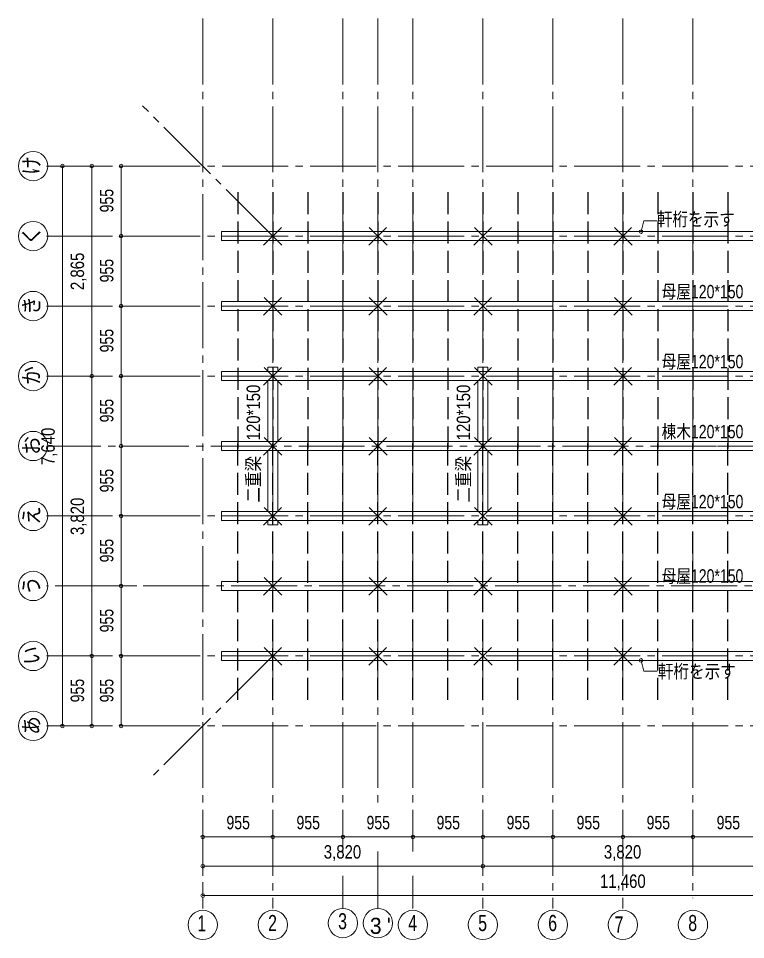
# Model space of a CAD drawing. Units: millimetres at full size, sheet at 1:100. Extents: x -20320 to -574, y -13906 to 13689.
# Drawn here: x -20320 to -10403, y -13730 to -1161 of the extents above; entities that cross this region are included whole.
import ezdxf
from ezdxf.enums import TextEntityAlignment as Align

# ---------------------------------------------------------------- set-up
doc = ezdxf.new("R2010")
doc.units = ezdxf.units.MM
doc.header["$LTSCALE"] = 100
doc.header["$PDMODE"] = 32
doc.header["$PDSIZE"] = 50
doc.linetypes.add('CHAIN2', pattern=[12, 9, -1, 1, -1])
doc.linetypes.add('DASHED3', pattern=[4, 3, -1])
for name, color, linetype, lineweight in [('1-0_通り心', 253, 'CHAIN2', 9), ('1-3_仕上げ', 3, 'DASHED3', 25), ('1-4_見え掛り', 5, 'Continuous', 15), ('1-B_予備', 3, 'Continuous', 25), ('1-D_寸法', 4, 'Continuous', 9), ('1-E_文字', 3, 'Continuous', 9), ('1-F_補助線', 3, 'Continuous', 9)]:
    doc.layers.add(name, color=color, linetype=linetype, lineweight=lineweight)
doc.styles.add('ＭＳ Ｐゴシック', font='')
doc.styles.get('ＭＳ Ｐゴシック').set_extended_font_data('MS PGothic')

# ---------------------------------------------------------------- blocks, each defined once
blk = doc.blocks.new('え')
at = {"layer": '1-E_文字', "color": 4}
blk.add_circle((-32.5, -2.1), 200, dxfattribs=at)
at = {"layer": '1-E_文字', "style": 'ＭＳ Ｐゴシック', "width": 0.85}
blk.add_text('え', height=219.9, rotation=90, dxfattribs=at).set_placement((119.6, -122.8), align=Align.BOTTOM_LEFT)
blk = doc.blocks.new('お')
at = {"layer": '1-E_文字', "color": 4}
blk.add_circle((-32.5, 952.9), 200, dxfattribs=at)
at = {"layer": '1-E_文字', "style": 'ＭＳ Ｐゴシック', "width": 0.85}
blk.add_text('お', height=219.9, rotation=90, dxfattribs=at).set_placement((119.6, 832.2), align=Align.BOTTOM_LEFT)
blk = doc.blocks.new('か')
at = {"layer": '1-E_文字', "color": 4}
blk.add_circle((-32.5, -2.1), 200, dxfattribs=at)
at = {"layer": '1-E_文字', "style": 'ＭＳ Ｐゴシック', "width": 0.85}
blk.add_text('か', height=219.9, rotation=90, dxfattribs=at).set_placement((119.6, -122.8), align=Align.BOTTOM_LEFT)
blk = doc.blocks.new('き')
at = {"layer": '1-E_文字', "color": 4}
blk.add_circle((-32.5, 952.9), 200, dxfattribs=at)
at = {"layer": '1-E_文字', "style": 'ＭＳ Ｐゴシック', "width": 0.85}
blk.add_text('き', height=219.9, rotation=90, dxfattribs=at).set_placement((119.6, 832.2), align=Align.BOTTOM_LEFT)
blk = doc.blocks.new('く')
at = {"layer": '1-E_文字', "color": 4}
blk.add_circle((-32.5, 1907.9), 200, dxfattribs=at)
at = {"layer": '1-E_文字', "style": 'ＭＳ Ｐゴシック', "width": 0.85}
blk.add_text('く', height=219.9, rotation=90, dxfattribs=at).set_placement((119.6, 1787.2), align=Align.BOTTOM_LEFT)
blk = doc.blocks.new('け')
at = {"layer": '1-E_文字', "color": 4}
blk.add_circle((-32.5, 2862.9), 200, dxfattribs=at)
at = {"layer": '1-E_文字', "style": 'ＭＳ Ｐゴシック', "width": 0.85}
blk.add_text('け', height=219.9, rotation=90, dxfattribs=at).set_placement((119.6, 2742.2), align=Align.BOTTOM_LEFT)
blk = doc.blocks.new('１')
at = {"layer": '1-D_寸法'}
blk.add_circle((2282.1, -7491.6), 200, dxfattribs=at)
at = {"layer": '1-D_寸法', "color": 3, "style": 'ＭＳ Ｐゴシック', "width": 0.75}
blk.add_text('1', height=219.9, dxfattribs=at).set_placement((2208.2, -7646.4), align=Align.BOTTOM_LEFT)
blk = doc.blocks.new('２')
at = {"layer": '1-E_文字', "color": 4}
blk.add_circle((-4.2, 35.5), 200, dxfattribs=at)
at = {"layer": '1-E_文字', "style": 'ＭＳ Ｐゴシック', "width": 0.75}
blk.add_text('2', height=219.9, dxfattribs=at).set_placement((-68.2, -114.5), align=Align.BOTTOM_LEFT)
blk = doc.blocks.new('あｓ')
at = {"layer": '1-F_補助線', "color": 4}
blk.add_circle((-152.1, -4.3), 200, dxfattribs=at)
at = {"layer": '1-F_補助線', "style": 'ＭＳ Ｐゴシック', "width": 0.85}
blk.add_text('あ', height=219.9, rotation=90, dxfattribs=at).set_placement((0, -125), align=Align.BOTTOM_LEFT)
blk = doc.blocks.new('２３２１')
at = {"layer": '1-F_補助線', "color": 4}
blk.add_circle((-152.1, -4.3), 200, dxfattribs=at)
at = {"layer": '1-F_補助線', "style": 'ＭＳ Ｐゴシック', "width": 0.85}
blk.add_text('い', height=219.9, rotation=90, dxfattribs=at).set_placement((0, -125), align=Align.BOTTOM_LEFT)
blk = doc.blocks.new('うｙ')
at = {"layer": '1-F_補助線', "color": 4}
blk.add_circle((-200, -2737.1), 200, dxfattribs=at)
at = {"layer": '1-F_補助線', "style": 'ＭＳ Ｐゴシック', "width": 0.85}
blk.add_text('う', height=219.9, rotation=90, dxfattribs=at).set_placement((-47.9, -2857.8), align=Align.BOTTOM_LEFT)
blk = doc.blocks.new('4')
at = {"layer": '1-F_補助線', "color": 4}
blk.add_circle((1.4, 43.1), 200, dxfattribs=at)
at = {"layer": '1-F_補助線', "style": 'ＭＳ Ｐゴシック', "width": 0.75}
blk.add_text('4', height=219.9, dxfattribs=at).set_placement((-62.6, -106.9), align=Align.BOTTOM_LEFT)
blk = doc.blocks.new('5')
at = {"layer": '1-E_文字', "color": 4}
blk.add_circle((1.4, 43.1), 200, dxfattribs=at)
at = {"layer": '1-E_文字', "style": 'ＭＳ Ｐゴシック', "width": 0.75}
blk.add_text('5', height=219.9, dxfattribs=at).set_placement((-62.6, -106.9), align=Align.BOTTOM_LEFT)
blk = doc.blocks.new('6')
at = {"layer": '1-E_文字', "color": 4}
blk.add_circle((1.4, 43.1), 200, dxfattribs=at)
at = {"layer": '1-E_文字', "style": 'ＭＳ Ｐゴシック', "width": 0.75}
blk.add_text('6', height=219.9, dxfattribs=at).set_placement((-62.6, -106.9), align=Align.BOTTOM_LEFT)
blk = doc.blocks.new('7')
at = {"layer": '1-E_文字', "color": 4}
blk.add_circle((13.8, 48), 200, dxfattribs=at)
at = {"layer": '1-E_文字', "style": 'ＭＳ Ｐゴシック', "width": 0.75}
blk.add_text('7', height=219.9, dxfattribs=at).set_placement((-100, -121.9), align=Align.BOTTOM_LEFT)
blk = doc.blocks.new('8')
at = {"layer": '1-E_文字', "color": 4}
blk.add_circle((1.4, 43.1), 200, dxfattribs=at)
at = {"layer": '1-E_文字', "style": 'ＭＳ Ｐゴシック', "width": 0.75}
blk.add_text('8', height=219.9, dxfattribs=at).set_placement((-62.6, -106.9), align=Align.BOTTOM_LEFT)
blk = doc.blocks.new('3')
at = {"layer": '1-F_補助線', "color": 4}
blk.add_circle((1.4, 43.1), 200, dxfattribs=at)
at = {"layer": '1-F_補助線', "style": 'ＭＳ Ｐゴシック', "width": 0.75}
blk.add_text('3', height=219.9, dxfattribs=at).set_placement((-62.6, -106.9), align=Align.BOTTOM_LEFT)
blk = doc.blocks.new("3'")
at = {"layer": '1-F_補助線', "color": 4}
blk.add_circle((478.9, 43.1), 200, dxfattribs=at)
at = {"layer": '1-F_補助線', "insert": (369.9, -106.9), "char_height": 219.9, "attachment_point": 7, "style": 'ＭＳ Ｐゴシック'}
blk.add_mtext("\\T1.44;3'", dxfattribs=at)

msp = doc.modelspace()

# ---------------------------------------------------------------- linework, layer by layer
at = {"layer": '1-0_通り心'}
for p, q in [((-17805.6, -1161.4), (-17805.6, -13305.5)), ((-16850.6, -1161.4), (-16850.6, -13305.5)), ((-15895.6, -1161.4), (-15895.6, -12544.8)), ((-15418.1, -1161.4), (-15418.1, -11910.2)), ((-14940.6, -1161.4), (-14940.6, -12528.6)), ((-13985.6, -1161.4), (-13985.6, -13305.5)), ((-13030.6, -1161.4), (-13030.6, -13305.5)), ((-12075.6, -1161.4), (-12075.6, -13164.2)), ((-11120.6, -1161.4), (-11120.6, -13164.2)), ((-16850.6, -4130.5), (-18627.4, -2353.7)), ((-19939.4, -3175.5), (-5084.8, -3175.5)), ((-19939.4, -4130.5), (-5084.8, -4130.5)), ((-19939.4, -5085.5), (-5084.8, -5085.5)), ((-19939.4, -6040.5), (-5084.8, -6040.5)), ((-10798.1, -6995.5), (-19939.4, -6995.5)), ((-5084.8, -6995.5), (-10798.1, -6995.5)), ((-19939.4, -7950.5), (-5084.8, -7950.5)), ((-6918.1, -8905.5), (-19939.4, -8905.5)), ((-19939.4, -9860.5), (-5084.8, -9860.5)), ((-16850.6, -9860.5), (-18523.2, -11533)), ((-19939.4, -10815.5), (-5084.8, -10815.5)), ((-15418.1, -12528.6), (-15418.1, -13305.5)), ((-15895.6, -12858.6), (-15895.6, -13305.5)), ((-14940.6, -12858.6), (-14940.6, -13305.5)), ((-12075.6, -13164.2), (-12075.6, -13305.5))]:
    msp.add_line(p, q, dxfattribs=at)
at = {"layer": '1-3_仕上げ'}
for p, q in [((-17328.1, -3530.5), (-17328.1, -7055.5)), ((-16850.6, -3530.5), (-16850.6, -7055.5)), ((-16373.1, -3530.5), (-16373.1, -7055.5)), ((-15895.6, -3530.5), (-15895.6, -7055.5)), ((-15418.1, -3530.5), (-15418.1, -7055.5)), ((-14940.6, -3530.5), (-14940.6, -7055.5)), ((-14463.1, -3530.5), (-14463.1, -7055.5)), ((-13985.6, -3530.5), (-13985.6, -7055.5)), ((-13508.1, -3530.5), (-13508.1, -7055.5)), ((-13030.6, -3530.5), (-13030.6, -7055.5)), ((-12553.1, -3530.5), (-12553.1, -7055.5)), ((-12075.6, -3530.5), (-12075.6, -7055.5)), ((-11598.1, -3530.5), (-11598.1, -7055.5)), ((-11120.6, -3530.5), (-11120.6, -7055.5)), ((-10643.1, -3530.5), (-10643.1, -7055.5)), ((-17328.1, -10460.5), (-17328.1, -6935.5)), ((-16850.6, -10460.5), (-16850.6, -6935.5)), ((-16373.1, -10460.5), (-16373.1, -6935.5)), ((-15895.6, -10460.5), (-15895.6, -6935.5)), ((-15418.1, -10460.5), (-15418.1, -6935.5)), ((-14940.6, -10460.5), (-14940.6, -6935.5)), ((-14463.1, -10460.5), (-14463.1, -6935.5)), ((-13985.6, -10460.5), (-13985.6, -6935.5)), ((-13508.1, -10460.5), (-13508.1, -6935.5)), ((-13030.6, -10460.5), (-13030.6, -6935.5)), ((-12553.1, -10460.5), (-12553.1, -6935.5)), ((-12075.6, -10460.5), (-12075.6, -6935.5)), ((-11598.1, -10460.5), (-11598.1, -6935.5)), ((-11120.6, -10460.5), (-11120.6, -6935.5)), ((-10643.1, -10460.5), (-10643.1, -6935.5))]:
    msp.add_line(p, q, dxfattribs=at)
at = {"layer": '1-4_見え掛り', "color": 4, "lineweight": 9}
for p, q in [((-17550.6, -4070.5), (-6600.6, -4070.5)), ((-17550.6, -4070.5), (-17550.6, -4190.5)), ((-17550.6, -4190.5), (-6600.6, -4190.5)), ((-17550.6, -9800.5), (-6600.6, -9800.5)), ((-17550.6, -9800.5), (-17550.6, -9920.5)), ((-17550.6, -9920.5), (-6600.6, -9920.5))]:
    msp.add_line(p, q, dxfattribs=at)
at = {"layer": '1-4_見え掛り'}
for p, q in [((-17550.6, -5025.5), (-17550.6, -5145.5)), ((-17550.6, -5145.5), (-6600.6, -5145.5)), ((-17550.6, -5980.5), (-17550.6, -6100.5)), ((-16783.1, -5920.5), (-16783.1, -5980.5)), ((-13918.1, -5920.5), (-13918.1, -5980.5)), ((-17550.6, -6100.5), (-6600.6, -6100.5)), ((-16918.1, -6100.5), (-16918.1, -6935.5)), ((-16783.1, -6100.5), (-16783.1, -6935.5)), ((-14053.1, -6100.5), (-14053.1, -6935.5)), ((-13918.1, -6100.5), (-13918.1, -6935.5)), ((-17550.6, -6935.5), (-17550.6, -7055.5)), ((-17550.6, -7055.5), (-6600.6, -7055.5)), ((-16918.1, -7890.5), (-16918.1, -7055.5)), ((-16783.1, -7890.5), (-16783.1, -7055.5)), ((-14053.1, -7890.5), (-14053.1, -7055.5)), ((-13918.1, -7890.5), (-13918.1, -7055.5)), ((-17550.6, -7890.5), (-17550.6, -8010.5)), ((-17550.6, -8010.5), (-6600.6, -8010.5)), ((-16783.1, -8070.5), (-16783.1, -8010.5)), ((-13918.1, -8070.5), (-13918.1, -8010.5)), ((-17550.6, -8845.5), (-17550.6, -8965.5)), ((-17550.6, -8965.5), (-6600.6, -8965.5))]:
    msp.add_line(p, q, dxfattribs=at)
for points in [[(-17550.6, -5025.5), (-6600.6, -5025.5), (-6600.6, -5145.5)], [(-17550.6, -5980.5), (-6600.6, -5980.5), (-6600.6, -6100.5)], [(-16783.1, -5920.5), (-16918.1, -5920.5), (-16918.1, -5980.5)], [(-13918.1, -5920.5), (-14053.1, -5920.5), (-14053.1, -5980.5)], [(-17550.6, -6935.5), (-6600.6, -6935.5), (-6600.6, -7055.5)], [(-17550.6, -7890.5), (-6600.6, -7890.5), (-6600.6, -8010.5)], [(-16783.1, -8070.5), (-16918.1, -8070.5), (-16918.1, -8010.5)], [(-13918.1, -8070.5), (-14053.1, -8070.5), (-14053.1, -8010.5)], [(-17550.6, -8845.5), (-6600.6, -8845.5), (-6600.6, -8965.5)]]:
    msp.add_lwpolyline(points, dxfattribs=at)
at = {"layer": '1-B_予備'}
for p, q in [((-16975.6, -4255.5), (-16733.8, -4013.6)), ((-16725.6, -4255.5), (-16967.4, -4013.6)), ((-15543.1, -4255.5), (-15301.3, -4013.6)), ((-15293.1, -4255.5), (-15534.9, -4013.6)), ((-14110.6, -4255.5), (-13868.8, -4013.6)), ((-13860.6, -4255.5), (-14102.4, -4013.6)), ((-12200.6, -4255.5), (-11958.8, -4013.6)), ((-11950.6, -4255.5), (-12192.4, -4013.6)), ((-16975.6, -5210.5), (-16733.8, -4968.6)), ((-16725.6, -5210.5), (-16967.4, -4968.6)), ((-15543.1, -5210.5), (-15301.3, -4968.6)), ((-15293.1, -5210.5), (-15534.9, -4968.6)), ((-14110.6, -5210.5), (-13868.8, -4968.6)), ((-13860.6, -5210.5), (-14102.4, -4968.6)), ((-12200.6, -5210.5), (-11958.8, -4968.6)), ((-11950.6, -5210.5), (-12192.4, -4968.6)), ((-16975.6, -6165.5), (-16733.8, -5923.6)), ((-16725.6, -6165.5), (-16967.4, -5923.6)), ((-15543.1, -6165.5), (-15301.3, -5923.6)), ((-15293.1, -6165.5), (-15534.9, -5923.6)), ((-14110.6, -6165.5), (-13868.8, -5923.6)), ((-13860.6, -6165.5), (-14102.4, -5923.6)), ((-12200.6, -6165.5), (-11958.8, -5923.6)), ((-11950.6, -6165.5), (-12192.4, -5923.6)), ((-16975.6, -7120.5), (-16733.8, -6878.6)), ((-16725.6, -7120.5), (-16967.4, -6878.6)), ((-15543.1, -7120.5), (-15301.3, -6878.6)), ((-15293.1, -7120.5), (-15534.9, -6878.6)), ((-14110.6, -7120.5), (-13868.8, -6878.6)), ((-13860.6, -7120.5), (-14102.4, -6878.6)), ((-12200.6, -7120.5), (-11958.8, -6878.6)), ((-11950.6, -7120.5), (-12192.4, -6878.6)), ((-16975.6, -8075.5), (-16733.8, -7833.6)), ((-16725.6, -8075.5), (-16967.4, -7833.6)), ((-15543.1, -8075.5), (-15301.3, -7833.6)), ((-15293.1, -8075.5), (-15534.9, -7833.6)), ((-14110.6, -8075.5), (-13868.8, -7833.6)), ((-13860.6, -8075.5), (-14102.4, -7833.6)), ((-12200.6, -8075.5), (-11958.8, -7833.6)), ((-11950.6, -8075.5), (-12192.4, -7833.6)), ((-16975.6, -9030.5), (-16733.8, -8788.6)), ((-16725.6, -9030.5), (-16967.4, -8788.6)), ((-15543.1, -9030.5), (-15301.3, -8788.6)), ((-15293.1, -9030.5), (-15534.9, -8788.6)), ((-14110.6, -9030.5), (-13868.8, -8788.6)), ((-13860.6, -9030.5), (-14102.4, -8788.6)), ((-12200.6, -9030.5), (-11958.8, -8788.6)), ((-11950.6, -9030.5), (-12192.4, -8788.6)), ((-16975.6, -9985.5), (-16733.8, -9743.6)), ((-16725.6, -9985.5), (-16967.4, -9743.6)), ((-15543.1, -9985.5), (-15301.3, -9743.6)), ((-15293.1, -9985.5), (-15534.9, -9743.6)), ((-14110.6, -9985.5), (-13868.8, -9743.6)), ((-13860.6, -9985.5), (-14102.4, -9743.6)), ((-12200.6, -9985.5), (-11958.8, -9743.6)), ((-11950.6, -9985.5), (-12192.4, -9743.6))]:
    msp.add_line(p, q, dxfattribs=at)
at = {"layer": '1-D_寸法'}
for p, q in [((-19720.2, -10815.5), (-19720.2, -3175.5)), ((-19320.2, -3175.5), (-19120.2, -3175.5)), ((-19320.2, -3175.5), (-19320.2, -6040.5)), ((-18920.2, -3175.5), (-18705.6, -3175.5)), ((-18920.2, -3175.5), (-18920.2, -4130.5)), ((-18920.2, -4130.5), (-18705.6, -4130.5)), ((-18920.2, -4130.5), (-18920.2, -5085.5)), ((-18920.2, -5085.5), (-18705.6, -5085.5)), ((-18920.2, -5085.5), (-18920.2, -6040.5)), ((-19320.2, -6040.5), (-19120.2, -6040.5)), ((-19320.2, -6040.5), (-19320.2, -9860.5)), ((-18920.2, -6040.5), (-18705.6, -6040.5)), ((-18920.2, -6040.5), (-18920.2, -6995.5)), ((-18920.2, -6995.5), (-18705.6, -6995.5)), ((-18920.2, -6995.5), (-18920.2, -7950.5)), ((-18920.2, -7950.5), (-18705.6, -7950.5)), ((-18920.2, -7950.5), (-18920.2, -8905.5)), ((-18920.2, -8905.5), (-18705.6, -8905.5)), ((-18920.2, -8905.5), (-18920.2, -9860.5)), ((-19320.2, -9860.5), (-19120.2, -9860.5)), ((-19320.2, -9860.5), (-19320.2, -10815.5)), ((-18920.2, -9860.5), (-18705.6, -9860.5)), ((-18920.2, -9860.5), (-18920.2, -10815.5)), ((-19320.2, -10815.5), (-19120.2, -10815.5)), ((-18920.2, -10815.5), (-18705.6, -10815.5)), ((-17805.6, -12330), (-17805.6, -12082)), ((-16850.6, -12330), (-16850.6, -12082)), ((-15895.6, -12330), (-15895.6, -12082)), ((-14940.6, -12330), (-14940.6, -12082)), ((-13985.6, -12330), (-13985.6, -12082)), ((-13030.6, -12330), (-13030.6, -12082)), ((-12075.6, -12330), (-12075.6, -12082)), ((-11120.6, -12330), (-11120.6, -12082)), ((-17805.6, -12330), (-16850.6, -12330)), ((-16850.6, -12330), (-15895.6, -12330)), ((-15895.6, -12330), (-14940.6, -12330)), ((-14940.6, -12330), (-13985.6, -12330)), ((-13985.6, -12330), (-13030.6, -12330)), ((-13030.6, -12330), (-12075.6, -12330)), ((-12075.6, -12330), (-11120.6, -12330)), ((-11120.6, -12330), (-10165.6, -12330)), ((-17805.6, -12730), (-13985.6, -12730)), ((-13985.6, -12730), (-10165.6, -12730)), ((-17805.6, -13130), (-17805.6, -12948)), ((-17805.6, -13130), (-6345.6, -13130))]:
    msp.add_line(p, q, dxfattribs=at)
for p in [(-19720.2, -3175.5), (-19320.2, -3175.5), (-18920.2, -3175.5), (-18920.2, -4130.5), (-18920.2, -5085.5), (-19320.2, -6040.5), (-18920.2, -6040.5), (-18920.2, -6995.5), (-18920.2, -7950.5), (-18920.2, -8905.5), (-19320.2, -9860.5), (-18920.2, -9860.5), (-19720.2, -10815.5), (-19320.2, -10815.5), (-18920.2, -10815.5), (-17805.6, -12330), (-16850.6, -12330), (-15895.6, -12330), (-14940.6, -12330), (-13985.6, -12330), (-13030.6, -12330), (-12075.6, -12330), (-11120.6, -12330), (-17805.6, -12730), (-13985.6, -12730), (-17805.6, -13130)]:
    msp.add_point(p, dxfattribs=at)
at = {"layer": '1-E_文字', "color": 4}
for p, q in [((-11828.9, -4070.5), (-11789.4, -3923.4)), ((-11611.1, -3923.4), (-11789.4, -3923.4)), ((-11828.9, -9920.5), (-11789.4, -10067.5)), ((-11611.1, -10067.5), (-11789.4, -10067.5))]:
    msp.add_line(p, q, dxfattribs=at)
for p in [(-11828.9, -4070.5), (-11828.9, -9920.5)]:
    msp.add_point(p, dxfattribs=at)

# ---------------------------------------------------------------- block references
at = {"layer": '1-E_文字'}
for name in ['3', "3'"]:
    msp.add_blockref(name, (-15897, -13548.5), dxfattribs=at)
at = {"layer": '1-F_補助線'}
for name, p in [('け', (-20087.7, -6038.4)), ('く', (-20087.7, -6038.4)), ('き', (-20087.7, -6038.4)), ('か', (-20087.7, -6038.4)), ('お', (-20087.7, -7948.4)), ('え', (-20087.7, -7948.4)), ('うｙ', (-19920.2, -6168.4)), ('２３２１', (-19968.1, -9856.2)), ('あｓ', (-19968.1, -10811.2)), ('１', (-20087.7, -6038.4)), ('２', (-16846.4, -13565.5)), ('4', (-14942, -13573.1)), ('5', (-13987, -13573.1)), ('6', (-13032, -13573.1)), ('7', (-12089.5, -13578)), ('8', (-11122, -13573.1))]:
    msp.add_blockref(name, p, dxfattribs=at)

# ---------------------------------------------------------------- texts
at = {"layer": '1-D_寸法', "color": 3, "style": 'ＭＳ Ｐゴシック'}
for s, width, p in [('955', 0.8, (-18970.2, -3808)), ('2,865', 0.85, (-19370.2, -4868)), ('955', 0.8, (-18970.2, -4763)), ('955', 0.8, (-18970.2, -5718)), ('955', 0.8, (-18970.2, -6673)), ('7,640', 0.85, (-19770.2, -7255.5)), ('955', 0.8, (-18970.2, -7628)), ('3,820', 0.85, (-19370.2, -8210.5)), ('955', 0.8, (-18970.2, -8583)), ('955', 0.8, (-18970.2, -9538)), ('955', 0.8, (-19370.2, -10493)), ('955', 0.8, (-18970.2, -10493))]:
    msp.add_text(s, height=183.3, rotation=90, dxfattribs=dict(at, width=width)).set_placement(p, align=Align.BOTTOM_LEFT)
for s, width, p in [('955', 0.8, (-17483.1, -12280)), ('955', 0.8, (-16528.1, -12280)), ('955', 0.8, (-15573.1, -12280)), ('955', 0.8, (-14618.1, -12280)), ('955', 0.8, (-13663.1, -12280)), ('955', 0.8, (-12708.1, -12280)), ('955', 0.8, (-11753.1, -12280)), ('955', 0.8, (-10798.1, -12280)), ('3,820', 0.85, (-16155.6, -12680)), ('3,820', 0.85, (-12335.6, -12680)), ('11,460', 0.85, (-12388.1, -13080))]:
    msp.add_text(s, height=183.3, dxfattribs=dict(at, width=width)).set_placement(p, align=Align.BOTTOM_LEFT)
at = {"layer": '1-E_文字', "style": 'ＭＳ Ｐゴシック'}
for s, width, p in [('軒桁を示す', 0.85, (-11613.8, -4047.3)), ('母屋120*150', 0.8, (-11548.1, -5035.5)), ('母屋120*150', 0.8, (-11548.1, -5990.5)), ('棟木120*150', 0.8, (-11548.1, -6945.5)), ('母屋120*150', 0.8, (-11548.1, -7900.5)), ('母屋120*150', 0.8, (-11548.1, -8915.5)), ('軒桁を示す', 0.85, (-11599.8, -10217))]:
    msp.add_text(s, height=183.3, dxfattribs=dict(at, width=width)).set_placement(p, align=Align.BOTTOM_LEFT)
at = {"layer": '1-E_文字', "style": 'ＭＳ Ｐゴシック', "width": 0.85}
for p in [(-16969.9, -7768.5), (-14104.9, -7768.5)]:
    msp.add_text('二重梁\u3000120*150', height=183.3, rotation=90, dxfattribs=at).set_placement(p, align=Align.BOTTOM_LEFT)

doc.saveas('drawing.dxf')
